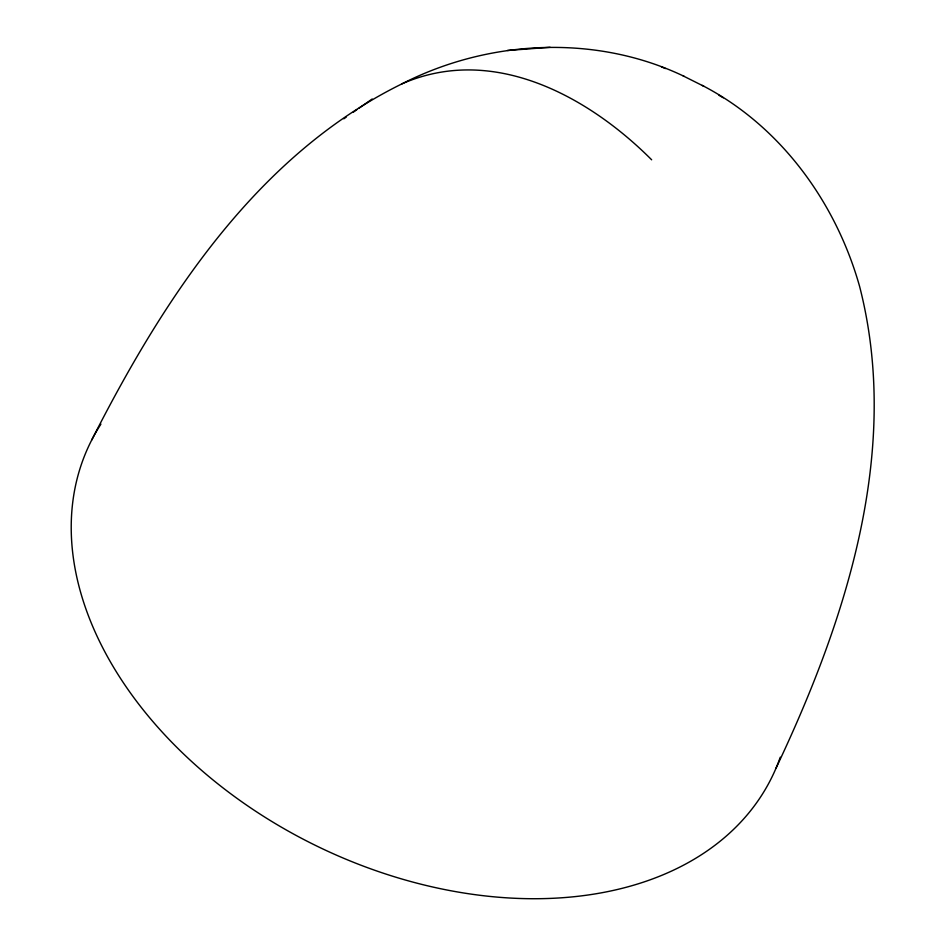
<?xml version="1.0" encoding="UTF-8"?>
<svg xmlns="http://www.w3.org/2000/svg" width="946" height="946" viewBox="0 0 946 946"><rect width="100%" height="100%" fill="white"/><g stroke="black" fill="none" stroke-linecap="round" stroke-linejoin="round"><path stroke-width="1.42" d="M776.063 768.093C846.043 620.269 901.751 450.272 859.595 286.39C835.897 202.314 780.592 125.877 702.133 85.353M91.738 439.973C163.161 299.575 256.2 155.511 402.026 83.816C488.597 39.531 595.744 33.985 684.195 76.366M343.824 118.806L346.189 117.162M353.284 112.196L356.819 109.724M359.184 108.069L372.18 98.987M402.026 83.816C492.582 44.155 587.703 95.712 651.652 159.803M530.316 48.754L550.111 47.3M507.411 50.469L529.689 48.837M661.443 66.87L665.428 68.55M683.13 75.893L703.859 86.275M718.995 95.309L723.347 97.781M780.284 757.178A379.594 262.255 26.1 0 1 315.574 845.452A379.594 262.255 26.1 0 1 100.926 424.104"/></g></svg>
